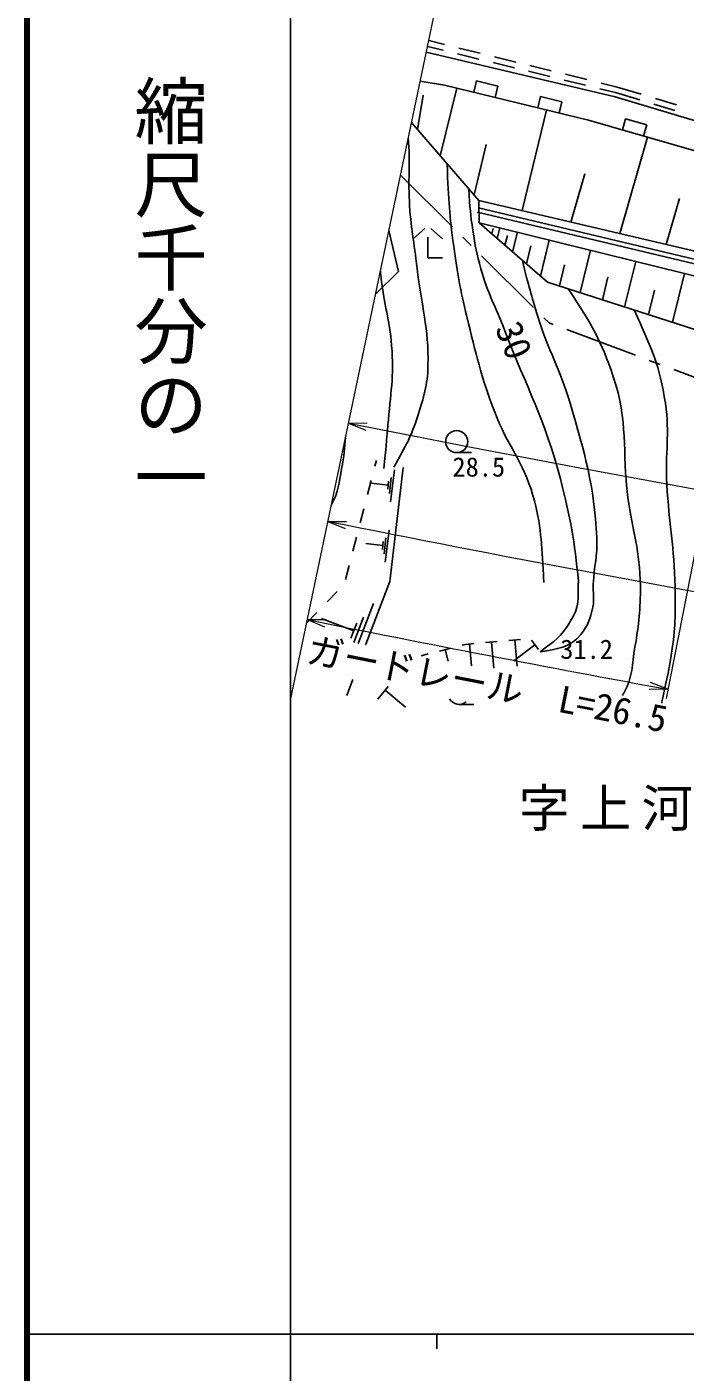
# Model space of a CAD drawing. Units: millimetres, scale not verified. Extents: x 40000 to 680000, y 20000 to 380000.
# Drawn here: x 40000 to 84940, y 202409 to 294239 of the extents above; entities that cross this region are included whole.
import ezdxf
from ezdxf.enums import TextEntityAlignment as Align

# ---------------------------------------------------------------- set-up
doc = ezdxf.new("R2010")
doc.units = ezdxf.units.MM
doc.header["$LTSCALE"] = 1000
doc.linetypes.add('CHAIN', pattern=[18.5, 12, -1.5, 3.5, -1.5])
for name, color, linetype, lineweight in [('M-BGD', 7, 'Continuous', 25), ('M-BGD-HTXT', 7, 'Continuous', 13), ('M-BMK', 2, 'CHAIN', 13), ('M-BMK-ROW', 30, 'Continuous', 25), ('M-STR-HTXT', 7, 'Continuous', 13), ('M-TTL', 2, 'Continuous', 140), ('M-TTL-BAND', 7, 'Continuous', 25)]:
    doc.layers.add(name, color=color, linetype=linetype, lineweight=lineweight)
doc.layers.add('M-BMK-HTXT', color=7, linetype='Continuous')
doc.styles.add('@ＭＳ ゴシック', font='')
doc.styles.add('ＭＳ ゴシック', font='')
doc.styles.get('@ＭＳ ゴシック').set_extended_font_data('@MS Gothic')
doc.styles.get('ＭＳ ゴシック').set_extended_font_data('MS Gothic')

msp = doc.modelspace()

# ---------------------------------------------------------------- linework, layer by layer
at = {"layer": 'M-BGD'}
for p, q in [((68524, 293033), (67432, 293302)), ((68430, 292644), (67350, 292910)), ((70858, 292047), (69401, 292405)), ((70951, 292436), (69495, 292794)), ((73379, 291838), (71922, 292197)), ((73285, 291449), (71829, 291808)), ((75713, 290852), (74256, 291210)), ((75807, 291241), (74350, 291599)), ((70702, 290553), (70513, 289776)), ((72160, 290198), (70702, 290553)), ((71970, 289421), (72160, 290198)), ((78141, 290254), (76684, 290613)), ((78234, 290643), (76778, 291002)), ((80297, 290136), (79205, 290404)), ((66662, 287237), (67058, 289582)), ((68218, 285439), (69344, 290061)), ((75074, 289489), (74885, 288711)), ((76532, 289134), (75074, 289489)), ((80192, 289750), (79112, 290015)), ((81850, 289253), (80192, 289750)), ((81951, 289641), (80297, 290136)), ((84346, 288924), (82909, 289354)), ((73814, 281696), (75487, 288565)), ((76343, 288356), (76532, 289134)), ((84245, 288536), (82808, 288967)), ((80877, 287972), (80656, 287203)), ((82319, 287557), (80877, 287972)), ((82097, 286788), (82319, 287557)), ((80475, 280135), (82368, 286710)), ((70532, 282767), (71369, 286201)), ((77145, 280916), (78091, 284203)), ((70860, 282388), (70882, 280867)), ((83647, 279392), (84548, 282523)), ((64717, 280343), (65361, 277538)), ((67175, 280474), (66375, 279774)), ((67575, 280474), (68375, 279774)), ((71742, 280119), (71832, 280482)), ((72120, 279791), (72299, 280517)), ((73157, 278890), (73486, 280224)), ((67375, 279874), (67375, 278474)), ((72638, 279341), (72803, 280008)), ((74110, 278061), (74413, 279288)), ((75064, 277233), (75669, 279685)), ((67375, 278474), (68375, 278474)), ((77772, 276101), (78485, 278991)), ((65361, 277538), (63807, 276002)), ((76355, 276555), (76712, 278000)), ((80814, 275125), (81580, 278227)), ((84080, 274078), (84901, 277407)), ((79293, 275613), (79676, 277164)), ((82447, 274602), (82858, 276266)), ((63765, 264246), (63869, 264646)), ((69345, 265177), (70345, 265177)), ((65089, 264013), (64832, 261818)), ((63260, 262311), (63512, 263279)), ((64668, 262950), (63497, 263087)), ((64700, 263224), (64636, 262676)), ((64879, 263482), (64750, 262384)), ((62755, 260376), (63007, 261344)), ((64725, 259893), (64469, 257698)), ((62250, 258441), (62502, 259408)), ((64304, 258830), (63134, 258967)), ((64336, 259104), (64272, 258556)), ((64515, 259362), (64386, 258264)), ((61745, 256505), (61998, 257473)), ((60498, 254989), (61194, 255706)), ((63661, 254878), (62620, 252153)), ((59104, 253554), (59801, 254271)), ((62319, 253021), (60114, 253863)), ((62517, 253538), (62122, 252504)), ((62990, 253949), (62326, 252211)), ((68178, 251633), (68952, 251833)), ((68565, 251733), (68769, 250945)), ((69727, 252033), (69941, 252089)), ((69941, 252089), (70517, 252140)), ((70229, 252115), (70362, 250632)), ((71314, 252212), (72111, 252283)), ((71712, 252247), (71873, 250454)), ((72908, 252354), (73705, 252425)), ((74691, 252060), (73256, 250973)), ((73306, 252390), (73466, 250597)), ((74449, 252379), (74932, 251742)), ((66923, 251308), (67403, 251432)), ((67016, 251332), (67027, 251287)), ((62245, 249679), (61845, 248603)), ((63958, 248338), (64674, 249202)), ((64468, 248954), (65854, 247805)), ((69517, 247985), (70517, 247985))]:
    msp.add_line(p, q, dxfattribs=at)
for points in [[(67269, 292524), (80159, 289459), (94008, 285317), (111058, 281555), (135391, 279417)], [(132102, 277865), (117681, 278701), (97391, 282384), (78334, 287871), (68521, 290261), (66854, 290543)], [(66259, 287702), (70860, 282388), (96481, 276386), (119208, 272044), (122733, 272841), (132102, 277865)], [(70758, 281598), (101078, 274389), (119364, 270981), (119368, 270981)], [(70828, 281890), (101140, 274683), (119384, 271283)], [(70882, 280867), (98739, 273993), (116597, 270544), (119338, 270426)], [(119799, 270401), (116114, 267281), (105821, 267868), (92622, 271338), (75544, 276816), (70882, 280867)], [(65695, 264170), (64784, 256381), (63142, 252096), (63126, 252054)]]:
    msp.add_lwpolyline(points, dxfattribs=at)
msp.add_circle((69345, 265927), 750, dxfattribs=at)
msp.add_arc((69517, 248735), 750, 208.19081, 309.58124, dxfattribs=at)
for points, knots in [([(65057, 264184), (65915, 265715), (66230, 266248), (66688, 267685), (67103, 268989), (67355, 269749), (67386, 271117), (67445, 273726), (66939, 275164), (66644, 277757), (66439, 279553), (66203, 280548), (66112, 282352), (66026, 284035), (66191, 285005), (66038, 286648)], [0, 0, 0, 0, 1, 1, 1, 2, 2, 2, 3, 3, 3, 4, 4, 4, 5, 5, 5, 5]), ([(68685, 284900), (68811, 282233), (68833, 281449), (69140, 279260), (69403, 277376), (69586, 276320), (70034, 274471), (70661, 271890), (71001, 270428), (71939, 267943), (72802, 265655), (73887, 264606), (74548, 262252), (75124, 260198), (75141, 258968), (75266, 256839), (75276, 256656), (75286, 256485), (75294, 256321)], [0, 0, 0, 0, 1, 1, 1, 2, 2, 2, 3, 3, 3, 4, 4, 4, 5, 5, 5, 6, 6, 6, 6]), ([(70173, 283181), (70256, 281840), (70277, 281443), (70448, 280343), (70607, 279312), (70710, 278733), (70991, 277729), (71469, 276022), (72004, 275155), (72635, 273499), (74139, 269555), (75364, 267464), (76423, 263378), (77117, 260697), (77408, 259153), (77653, 256394), (77659, 256333), (77650, 256299), (77647, 256238), (77626, 255685), (77665, 255371), (77591, 254823), (77520, 254293), (77308, 254034), (77048, 253567), (76511, 252608), (76022, 252339), (75055, 251580)], [0, 0, 0, 0, 1, 1, 1, 2, 2, 2, 3, 3, 3, 4, 4, 4, 5, 5, 5, 6, 6, 6, 7, 7, 7, 8, 8, 8, 9, 9, 9, 9]), ([(73830, 278305), (74275, 276473), (74425, 275954), (74880, 274468), (75603, 272111), (76396, 270921), (77089, 268554), (78117, 265039), (78721, 263013), (78909, 259355), (78972, 258122), (78731, 257436), (78668, 256202), (78636, 255589), (78765, 255232), (78640, 254631), (78476, 253841), (78313, 253366), (77799, 252745), (77057, 251847), (76220, 251793), (75055, 251580)], [0, 0, 0, 0, 1, 1, 1, 2, 2, 2, 3, 3, 3, 4, 4, 4, 5, 5, 5, 6, 6, 6, 7, 7, 7, 7]), ([(64135, 277566), (64154, 277391), (64173, 277211), (64193, 277025), (64384, 275246), (64758, 274283), (64904, 272499), (65079, 270376), (64823, 269175), (64649, 267052), (64554, 265896), (64522, 265512), (64362, 264096)], [0, 0, 0, 0, 1, 1, 1, 2, 2, 2, 3, 3, 3, 4, 4, 4, 4]), ([(76953, 276364), (78594, 273891), (79189, 272857), (80038, 270360), (81082, 267290), (80621, 265335), (81041, 262119), (81349, 259760), (81873, 258467), (81886, 256089), (81896, 254453), (81792, 253530), (81518, 251918), (81308, 250685), (81383, 249897), (80777, 248803), (80740, 248736), (80702, 248671), (80665, 248608)], [0, 0, 0, 0, 1, 1, 1, 2, 2, 2, 3, 3, 3, 4, 4, 4, 5, 5, 5, 6, 6, 6, 6]), ([(81463, 274917), (82680, 272183), (83209, 271143), (83592, 268548), (83908, 266409), (83575, 265172), (83695, 263013), (83847, 260271), (84205, 258751), (84255, 256005), (84285, 254364), (84289, 253434), (84068, 251808), (83887, 250478), (83682, 249749), (83414, 248434), (83388, 248307), (83364, 248191), (83342, 248083)], [0, 0, 0, 0, 1, 1, 1, 2, 2, 2, 3, 3, 3, 4, 4, 4, 5, 5, 5, 6, 6, 6, 6]), ([(61753, 266196), (61718, 265539), (61647, 264915), (61488, 264095), (61298, 263116), (61285, 262509), (60804, 261636), (60800, 261630), (60797, 261624), (60794, 261618)], [0, 0, 0, 0, 1, 1, 1, 2, 2, 2, 3, 3, 3, 3])]:
    msp.add_open_spline(points, degree=3, knots=knots, dxfattribs=at)
at = {"layer": 'M-BGD-HTXT'}
msp.add_line((58000, 248285), (82539, 365403), dxfattribs=at)
at = {"layer": 'M-BMK'}
msp.add_arc((474933, 2238186), 1977510, 258.16632, 259.67725, dxfattribs=at)
at = {"layer": 'M-BMK-ROW'}
for p, q in [((65506, 284108), (69055, 280586)), ((69764, 279881), (70332, 279318)), ((71042, 278613), (74591, 275091)), ((75301, 274387), (75661, 274029)), ((75661, 274029), (75935, 273927)), ((76871, 273576), (81554, 271824)), ((82491, 271474), (83240, 271194)), ((84177, 270843), (88860, 269091))]:
    msp.add_line(p, q, dxfattribs=at)
at = {"layer": 'M-STR-HTXT'}
for p, q in [((88215, 271670), (83642, 248389)), ((61963, 267199), (63238, 267200)), ((61963, 267199), (63140, 266710)), ((60557, 260486), (61733, 259995)), ((60557, 260486), (61831, 260485)), ((59151, 253778), (60326, 253284)), ((59151, 253778), (60426, 253774)), ((83765, 249019), (82491, 248999)), ((83765, 249019), (82581, 249491))]:
    msp.add_line(p, q, dxfattribs=at)
for centre, start, end in [((330046, 1612736), 258.732, 280.16535), ((330962, 1605559), 258.63309, 261.62032), ((331878, 1598381), 258.53418, 259.58117)]:
    msp.add_arc(centre, 1371984, start, end, dxfattribs=at)
at = {"layer": 'M-TTL'}
msp.add_line((40000, 380000), (40000, 20000), dxfattribs=at)
at = {"layer": 'M-TTL-BAND'}
for p, q in [((58000, 370000), (58000, 20000)), ((40000, 205000), (579000, 205000)), ((68000, 205000), (68000, 204000))]:
    msp.add_line(p, q, dxfattribs=at)

# ---------------------------------------------------------------- texts
at = {"layer": 'M-BGD', "style": 'ＭＳ ゴシック'}
msp.add_text('30', height=1833, rotation=291.758, dxfattribs=at).set_placement((71439, 273464), align=Align.BOTTOM_LEFT)
for s, p in [('28.5', (69060, 263145)), ('31.2', (76422, 250703))]:
    msp.add_text(s, height=1320, dxfattribs=at).set_placement(p, align=Align.BOTTOM_LEFT)
at = {"layer": 'M-BMK-HTXT', "insert": (81971, 239355), "char_height": 2566, "attachment_point": 8, "style": 'ＭＳ ゴシック'}
msp.add_mtext('\\T1.2;字上河上', dxfattribs=at)
at = {"layer": 'M-STR-HTXT', "style": 'ＭＳ ゴシック'}
msp.add_text('ガードレール\u3000L=26.5', height=1833, rotation=348.886, dxfattribs=at).set_placement((71147, 247930), align=Align.BOTTOM_CENTER)
at = {"layer": 'M-TTL-BAND', "style": '@ＭＳ ゴシック'}
msp.add_text('縮尺千分の一', height=3666, rotation=270, dxfattribs=at).set_placement((49777, 261030), align=Align.MIDDLE_RIGHT)

doc.saveas('drawing.dxf')
